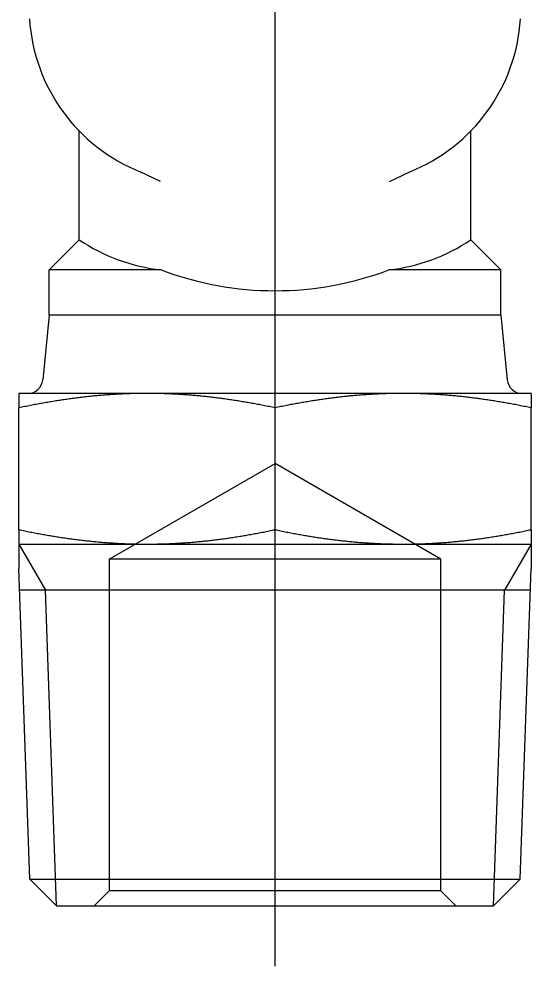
# Model space of a CAD drawing. Extents: x -9.8 to 63.4, y -19.1 to 47.2.
# Drawn here: x 43.7 to 60.7, y -2 to 29.43 of the extents above; entities that cross this region are included whole.
import ezdxf

# ---------------------------------------------------------------- set-up
doc = ezdxf.new("R2010")
doc.units = 0
doc.linetypes.add('CENTER', pattern=[50.8, 31.75, -6.35, 6.35, -6.35])
doc.linetypes.add('DASHED', pattern=[19.05, 12.7, -6.35])
doc.layers.get('0').update_dxf_attribs({"linetype": 'CONTINUOUS'})
doc.layers.add('CENTER', color=1, linetype='CENTER')

msp = doc.modelspace()

# ---------------------------------------------------------------- linework, layer by layer
at = {"color": 7, "linetype": 'CONTINUOUS'}
for p, q in [((45.697, 22.1), (45.697, 25.707)), ((58.697, 22.1), (58.697, 25.707)), ((48.394, 24.028), (47.72, 24.354)), ((55.999, 24.028), (56.673, 24.354)), ((45.697, 22.1), (44.697, 21.1)), ((58.697, 22.1), (59.697, 21.1)), ((48.416, 21.1), (44.697, 21.1)), ((44.697, 19.6), (44.697, 21.1)), ((59.697, 21.1), (55.977, 21.1)), ((59.697, 19.6), (59.697, 21.1)), ((44.697, 19.6), (44.49, 17.452)), ((59.697, 19.6), (44.697, 19.6)), ((59.697, 19.6), (59.903, 17.452)), ((47.947, 17), (43.697, 17)), ((43.697, 17), (43.697, 16.521)), ((56.447, 17), (47.947, 17)), ((60.697, 17), (56.447, 17)), ((60.697, 17), (60.697, 16.521)), ((43.697, 12.479), (43.697, 16.521)), ((52.197, 12.479), (52.197, 16.521)), ((60.697, 12.479), (60.697, 16.521)), ((43.697, 12.479), (43.697, 12)), ((60.697, 12.479), (60.697, 12)), ((43.697, 12), (47.947, 12)), ((43.697, 12), (43.697, 11.19)), ((47.947, 12), (56.447, 12)), ((56.447, 12), (60.697, 12)), ((60.697, 12), (60.697, 11.19)), ((44.056, 0.887), (43.697, 11.19)), ((60.337, 0.887), (60.697, 11.19)), ((60.672, 10.474), (43.722, 10.474)), ((44.056, 0.887), (60.337, 0.887)), ((44.056, 0.887), (44.943, 0)), ((60.337, 0.887), (59.45, 0)), ((44.943, 0), (59.45, 0))]:
    msp.add_line(p, q, dxfattribs=at)
at = {"color": 3, "linetype": 'DASHED'}
for p, q in [((46.697, 11.5), (52.197, 14.675)), ((57.697, 11.5), (52.197, 14.675)), ((57.697, 11.5), (46.697, 11.5)), ((46.697, 11.5), (46.697, 0.5)), ((57.697, 0.5), (57.697, 11.5)), ((46.697, 0.5), (46.197, 0)), ((57.697, 0.5), (46.697, 0.5)), ((58.197, 0), (57.697, 0.5))]:
    msp.add_line(p, q, dxfattribs=at)
at = {"color": 3, "linetype": 'CONTINUOUS'}
for p, q in [((43.697, 12), (44.578, 10.474)), ((60.697, 12), (59.816, 10.474)), ((44.943, 0), (44.578, 10.474)), ((59.45, 0), (59.816, 10.474))]:
    msp.add_line(p, q, dxfattribs=at)
at = {"color": 7}
for points in [[(47.947, 17, 0), (47.903, 17, 0), (47.859, 17, 0), (47.815, 17, 0), (47.771, 16.999, 0), (47.728, 16.999, 0), (47.684, 16.998, 0), (47.64, 16.997, 0), (47.597, 16.997, 0), (47.553, 16.996, 0), (47.51, 16.995, 0), (47.466, 16.993, 0), (47.423, 16.992, 0), (47.38, 16.991, 0), (47.336, 16.989, 0), (47.293, 16.988, 0), (47.249, 16.986, 0), (47.206, 16.984, 0), (47.163, 16.983, 0), (47.119, 16.98, 0), (47.076, 16.978, 0), (47.033, 16.976, 0), (46.989, 16.974, 0), (46.946, 16.972, 0), (46.903, 16.969, 0), (46.859, 16.966, 0), (46.816, 16.964, 0), (46.773, 16.961, 0), (46.73, 16.958, 0), (46.686, 16.955, 0), (46.643, 16.952, 0), (46.6, 16.949, 0), (46.556, 16.945, 0), (46.513, 16.942, 0), (46.469, 16.938, 0), (46.426, 16.935, 0), (46.383, 16.931, 0), (46.339, 16.927, 0), (46.295, 16.923, 0), (46.252, 16.919, 0), (46.208, 16.915, 0), (46.165, 16.911, 0), (46.121, 16.906, 0), (46.077, 16.902, 0), (46.034, 16.897, 0), (45.99, 16.893, 0), (45.946, 16.888, 0), (45.902, 16.883, 0), (45.858, 16.878, 0), (45.814, 16.873, 0), (45.77, 16.868, 0), (45.726, 16.862, 0), (45.682, 16.857, 0), (45.638, 16.851, 0), (45.593, 16.846, 0), (45.549, 16.84, 0), (45.505, 16.834, 0), (45.46, 16.828, 0), (45.416, 16.822, 0), (45.371, 16.816, 0), (45.326, 16.81, 0), (45.282, 16.803, 0), (45.237, 16.797, 0), (45.192, 16.791, 0), (45.147, 16.784, 0), (45.102, 16.777, 0), (45.056, 16.77, 0), (45.011, 16.763, 0), (44.966, 16.756, 0), (44.92, 16.749, 0), (44.875, 16.741, 0), (44.829, 16.734, 0), (44.783, 16.726, 0), (44.737, 16.719, 0), (44.691, 16.711, 0), (44.645, 16.703, 0), (44.599, 16.695, 0), (44.553, 16.687, 0), (44.506, 16.679, 0), (44.46, 16.671, 0), (44.413, 16.662, 0), (44.366, 16.654, 0), (44.319, 16.645, 0), (44.272, 16.636, 0), (44.225, 16.627, 0), (44.178, 16.618, 0), (44.13, 16.609, 0), (44.083, 16.6, 0), (44.035, 16.59, 0), (43.987, 16.581, 0), (43.939, 16.571, 0), (43.891, 16.561, 0), (43.842, 16.552, 0), (43.794, 16.542, 0), (43.745, 16.532, 0), (43.697, 16.521, 0)], [(52.197, 16.521, 0), (52.148, 16.532, 0), (52.099, 16.542, 0), (52.051, 16.552, 0), (52.002, 16.561, 0), (51.954, 16.571, 0), (51.906, 16.581, 0), (51.858, 16.59, 0), (51.81, 16.6, 0), (51.763, 16.609, 0), (51.715, 16.618, 0), (51.668, 16.627, 0), (51.621, 16.636, 0), (51.574, 16.645, 0), (51.527, 16.654, 0), (51.48, 16.662, 0), (51.433, 16.671, 0), (51.387, 16.679, 0), (51.34, 16.687, 0), (51.294, 16.695, 0), (51.248, 16.703, 0), (51.202, 16.711, 0), (51.156, 16.719, 0), (51.11, 16.726, 0), (51.064, 16.734, 0), (51.018, 16.741, 0), (50.973, 16.749, 0), (50.927, 16.756, 0), (50.882, 16.763, 0), (50.837, 16.77, 0), (50.791, 16.777, 0), (50.746, 16.784, 0), (50.701, 16.791, 0), (50.656, 16.797, 0), (50.611, 16.803, 0), (50.567, 16.81, 0), (50.522, 16.816, 0), (50.477, 16.822, 0), (50.433, 16.828, 0), (50.388, 16.834, 0), (50.344, 16.84, 0), (50.3, 16.846, 0), (50.255, 16.851, 0), (50.211, 16.857, 0), (50.167, 16.862, 0), (50.123, 16.868, 0), (50.079, 16.873, 0), (50.035, 16.878, 0), (49.991, 16.883, 0), (49.947, 16.888, 0), (49.903, 16.893, 0), (49.859, 16.897, 0), (49.816, 16.902, 0), (49.772, 16.906, 0), (49.728, 16.911, 0), (49.685, 16.915, 0), (49.641, 16.919, 0), (49.598, 16.923, 0), (49.554, 16.927, 0), (49.511, 16.931, 0), (49.467, 16.935, 0), (49.424, 16.938, 0), (49.38, 16.942, 0), (49.337, 16.945, 0), (49.294, 16.949, 0), (49.25, 16.952, 0), (49.207, 16.955, 0), (49.163, 16.958, 0), (49.12, 16.961, 0), (49.077, 16.964, 0), (49.033, 16.966, 0), (48.99, 16.969, 0), (48.947, 16.972, 0), (48.904, 16.974, 0), (48.86, 16.976, 0), (48.817, 16.978, 0), (48.774, 16.98, 0), (48.73, 16.983, 0), (48.687, 16.984, 0), (48.644, 16.986, 0), (48.6, 16.988, 0), (48.557, 16.989, 0), (48.514, 16.991, 0), (48.47, 16.992, 0), (48.427, 16.993, 0), (48.383, 16.995, 0), (48.34, 16.996, 0), (48.296, 16.997, 0), (48.253, 16.997, 0), (48.209, 16.998, 0), (48.165, 16.999, 0), (48.122, 16.999, 0), (48.078, 17, 0), (48.034, 17, 0), (47.99, 17, 0), (47.947, 17, 0)], [(56.447, 17, 0), (56.403, 17, 0), (56.359, 17, 0), (56.315, 17, 0), (56.271, 16.999, 0), (56.228, 16.999, 0), (56.184, 16.998, 0), (56.14, 16.997, 0), (56.097, 16.997, 0), (56.053, 16.996, 0), (56.01, 16.995, 0), (55.966, 16.993, 0), (55.923, 16.992, 0), (55.88, 16.991, 0), (55.836, 16.989, 0), (55.793, 16.988, 0), (55.749, 16.986, 0), (55.706, 16.984, 0), (55.663, 16.983, 0), (55.619, 16.98, 0), (55.576, 16.978, 0), (55.533, 16.976, 0), (55.489, 16.974, 0), (55.446, 16.972, 0), (55.403, 16.969, 0), (55.359, 16.966, 0), (55.316, 16.964, 0), (55.273, 16.961, 0), (55.23, 16.958, 0), (55.186, 16.955, 0), (55.143, 16.952, 0), (55.1, 16.949, 0), (55.056, 16.945, 0), (55.013, 16.942, 0), (54.969, 16.938, 0), (54.926, 16.935, 0), (54.883, 16.931, 0), (54.839, 16.927, 0), (54.795, 16.923, 0), (54.752, 16.919, 0), (54.708, 16.915, 0), (54.665, 16.911, 0), (54.621, 16.906, 0), (54.577, 16.902, 0), (54.534, 16.897, 0), (54.49, 16.893, 0), (54.446, 16.888, 0), (54.402, 16.883, 0), (54.358, 16.878, 0), (54.314, 16.873, 0), (54.27, 16.868, 0), (54.226, 16.862, 0), (54.182, 16.857, 0), (54.138, 16.851, 0), (54.093, 16.846, 0), (54.049, 16.84, 0), (54.005, 16.834, 0), (53.96, 16.828, 0), (53.916, 16.822, 0), (53.871, 16.816, 0), (53.826, 16.81, 0), (53.782, 16.803, 0), (53.737, 16.797, 0), (53.692, 16.791, 0), (53.647, 16.784, 0), (53.602, 16.777, 0), (53.556, 16.77, 0), (53.511, 16.763, 0), (53.466, 16.756, 0), (53.42, 16.749, 0), (53.375, 16.741, 0), (53.329, 16.734, 0), (53.283, 16.726, 0), (53.237, 16.719, 0), (53.191, 16.711, 0), (53.145, 16.703, 0), (53.099, 16.695, 0), (53.053, 16.687, 0), (53.006, 16.679, 0), (52.96, 16.671, 0), (52.913, 16.662, 0), (52.866, 16.654, 0), (52.819, 16.645, 0), (52.772, 16.636, 0), (52.725, 16.627, 0), (52.678, 16.618, 0), (52.63, 16.609, 0), (52.583, 16.6, 0), (52.535, 16.59, 0), (52.487, 16.581, 0), (52.439, 16.571, 0), (52.391, 16.561, 0), (52.342, 16.552, 0), (52.294, 16.542, 0), (52.245, 16.532, 0), (52.197, 16.521, 0)], [(60.697, 16.521, 0), (60.648, 16.532, 0), (60.599, 16.542, 0), (60.551, 16.552, 0), (60.502, 16.561, 0), (60.454, 16.571, 0), (60.406, 16.581, 0), (60.358, 16.59, 0), (60.31, 16.6, 0), (60.263, 16.609, 0), (60.215, 16.618, 0), (60.168, 16.627, 0), (60.121, 16.636, 0), (60.074, 16.645, 0), (60.027, 16.654, 0), (59.98, 16.662, 0), (59.933, 16.671, 0), (59.887, 16.679, 0), (59.84, 16.687, 0), (59.794, 16.695, 0), (59.748, 16.703, 0), (59.702, 16.711, 0), (59.656, 16.719, 0), (59.61, 16.726, 0), (59.564, 16.734, 0), (59.518, 16.741, 0), (59.473, 16.749, 0), (59.427, 16.756, 0), (59.382, 16.763, 0), (59.337, 16.77, 0), (59.291, 16.777, 0), (59.246, 16.784, 0), (59.201, 16.791, 0), (59.156, 16.797, 0), (59.111, 16.803, 0), (59.067, 16.81, 0), (59.022, 16.816, 0), (58.977, 16.822, 0), (58.933, 16.828, 0), (58.888, 16.834, 0), (58.844, 16.84, 0), (58.8, 16.846, 0), (58.755, 16.851, 0), (58.711, 16.857, 0), (58.667, 16.862, 0), (58.623, 16.868, 0), (58.579, 16.873, 0), (58.535, 16.878, 0), (58.491, 16.883, 0), (58.447, 16.888, 0), (58.403, 16.893, 0), (58.359, 16.897, 0), (58.316, 16.902, 0), (58.272, 16.906, 0), (58.228, 16.911, 0), (58.185, 16.915, 0), (58.141, 16.919, 0), (58.098, 16.923, 0), (58.054, 16.927, 0), (58.011, 16.931, 0), (57.967, 16.935, 0), (57.924, 16.938, 0), (57.88, 16.942, 0), (57.837, 16.945, 0), (57.794, 16.949, 0), (57.75, 16.952, 0), (57.707, 16.955, 0), (57.663, 16.958, 0), (57.62, 16.961, 0), (57.577, 16.964, 0), (57.533, 16.966, 0), (57.49, 16.969, 0), (57.447, 16.972, 0), (57.404, 16.974, 0), (57.36, 16.976, 0), (57.317, 16.978, 0), (57.274, 16.98, 0), (57.23, 16.983, 0), (57.187, 16.984, 0), (57.144, 16.986, 0), (57.1, 16.988, 0), (57.057, 16.989, 0), (57.014, 16.991, 0), (56.97, 16.992, 0), (56.927, 16.993, 0), (56.883, 16.995, 0), (56.84, 16.996, 0), (56.796, 16.997, 0), (56.753, 16.997, 0), (56.709, 16.998, 0), (56.665, 16.999, 0), (56.622, 16.999, 0), (56.578, 17, 0), (56.534, 17, 0), (56.49, 17, 0), (56.447, 17, 0)], [(43.697, 12.479, 0), (43.745, 12.469, 0), (43.793, 12.459, 0), (43.841, 12.449, 0), (43.889, 12.439, 0), (43.937, 12.429, 0), (43.985, 12.42, 0), (44.032, 12.41, 0), (44.08, 12.401, 0), (44.127, 12.392, 0), (44.174, 12.383, 0), (44.221, 12.374, 0), (44.268, 12.365, 0), (44.315, 12.356, 0), (44.362, 12.347, 0), (44.408, 12.339, 0), (44.455, 12.33, 0), (44.501, 12.322, 0), (44.547, 12.314, 0), (44.593, 12.306, 0), (44.639, 12.298, 0), (44.685, 12.29, 0), (44.731, 12.282, 0), (44.777, 12.275, 0), (44.822, 12.267, 0), (44.868, 12.26, 0), (44.913, 12.252, 0), (44.959, 12.245, 0), (45.004, 12.238, 0), (45.049, 12.231, 0), (45.094, 12.224, 0), (45.139, 12.217, 0), (45.184, 12.211, 0), (45.229, 12.204, 0), (45.274, 12.198, 0), (45.318, 12.191, 0), (45.363, 12.185, 0), (45.408, 12.179, 0), (45.452, 12.173, 0), (45.496, 12.167, 0), (45.541, 12.161, 0), (45.585, 12.155, 0), (45.629, 12.15, 0), (45.674, 12.144, 0), (45.718, 12.139, 0), (45.762, 12.133, 0), (45.806, 12.128, 0), (45.85, 12.123, 0), (45.894, 12.118, 0), (45.938, 12.113, 0), (45.981, 12.108, 0), (46.025, 12.104, 0), (46.069, 12.099, 0), (46.113, 12.095, 0), (46.157, 12.09, 0), (46.2, 12.086, 0), (46.244, 12.082, 0), (46.288, 12.078, 0), (46.331, 12.074, 0), (46.375, 12.07, 0), (46.418, 12.066, 0), (46.462, 12.062, 0), (46.505, 12.059, 0), (46.549, 12.055, 0), (46.592, 12.052, 0), (46.636, 12.049, 0), (46.679, 12.046, 0), (46.723, 12.043, 0), (46.766, 12.04, 0), (46.81, 12.037, 0), (46.853, 12.034, 0), (46.897, 12.031, 0), (46.94, 12.029, 0), (46.983, 12.026, 0), (47.027, 12.024, 0), (47.071, 12.022, 0), (47.114, 12.02, 0), (47.158, 12.018, 0), (47.201, 12.016, 0), (47.245, 12.014, 0), (47.288, 12.012, 0), (47.332, 12.011, 0), (47.376, 12.009, 0), (47.419, 12.008, 0), (47.463, 12.007, 0), (47.507, 12.005, 0), (47.55, 12.005, 0), (47.594, 12.004, 0), (47.638, 12.003, 0), (47.682, 12.002, 0), (47.726, 12.001, 0), (47.77, 12.001, 0), (47.814, 12.001, 0), (47.858, 12, 0), (47.902, 12, 0), (47.947, 12, 0)], [(47.947, 12, 0), (47.991, 12, 0), (48.035, 12, 0), (48.079, 12.001, 0), (48.123, 12.001, 0), (48.167, 12.001, 0), (48.211, 12.002, 0), (48.255, 12.003, 0), (48.299, 12.004, 0), (48.343, 12.005, 0), (48.386, 12.005, 0), (48.43, 12.007, 0), (48.474, 12.008, 0), (48.517, 12.009, 0), (48.561, 12.011, 0), (48.605, 12.012, 0), (48.648, 12.014, 0), (48.692, 12.016, 0), (48.736, 12.018, 0), (48.779, 12.02, 0), (48.822, 12.022, 0), (48.866, 12.024, 0), (48.91, 12.026, 0), (48.953, 12.029, 0), (48.996, 12.031, 0), (49.04, 12.034, 0), (49.083, 12.037, 0), (49.127, 12.04, 0), (49.17, 12.043, 0), (49.214, 12.046, 0), (49.257, 12.049, 0), (49.301, 12.052, 0), (49.344, 12.055, 0), (49.388, 12.059, 0), (49.431, 12.062, 0), (49.475, 12.066, 0), (49.518, 12.07, 0), (49.562, 12.074, 0), (49.605, 12.078, 0), (49.649, 12.082, 0), (49.693, 12.086, 0), (49.736, 12.09, 0), (49.78, 12.095, 0), (49.824, 12.099, 0), (49.868, 12.104, 0), (49.911, 12.108, 0), (49.955, 12.113, 0), (49.999, 12.118, 0), (50.043, 12.123, 0), (50.087, 12.128, 0), (50.131, 12.133, 0), (50.175, 12.139, 0), (50.219, 12.144, 0), (50.264, 12.15, 0), (50.308, 12.155, 0), (50.352, 12.161, 0), (50.397, 12.167, 0), (50.441, 12.173, 0), (50.486, 12.179, 0), (50.53, 12.185, 0), (50.575, 12.191, 0), (50.619, 12.198, 0), (50.664, 12.204, 0), (50.709, 12.211, 0), (50.754, 12.217, 0), (50.799, 12.224, 0), (50.844, 12.231, 0), (50.889, 12.238, 0), (50.934, 12.245, 0), (50.98, 12.252, 0), (51.025, 12.26, 0), (51.071, 12.267, 0), (51.116, 12.275, 0), (51.162, 12.282, 0), (51.208, 12.29, 0), (51.254, 12.298, 0), (51.3, 12.306, 0), (51.346, 12.314, 0), (51.392, 12.322, 0), (51.438, 12.33, 0), (51.485, 12.339, 0), (51.531, 12.347, 0), (51.578, 12.356, 0), (51.625, 12.365, 0), (51.672, 12.374, 0), (51.719, 12.383, 0), (51.766, 12.392, 0), (51.813, 12.401, 0), (51.861, 12.41, 0), (51.908, 12.42, 0), (51.956, 12.429, 0), (52.004, 12.439, 0), (52.052, 12.449, 0), (52.1, 12.459, 0), (52.148, 12.469, 0), (52.197, 12.479, 0)], [(52.197, 12.479, 0), (52.245, 12.469, 0), (52.293, 12.459, 0), (52.341, 12.449, 0), (52.389, 12.439, 0), (52.437, 12.429, 0), (52.485, 12.42, 0), (52.532, 12.41, 0), (52.58, 12.401, 0), (52.627, 12.392, 0), (52.674, 12.383, 0), (52.721, 12.374, 0), (52.768, 12.365, 0), (52.815, 12.356, 0), (52.862, 12.347, 0), (52.908, 12.339, 0), (52.955, 12.33, 0), (53.001, 12.322, 0), (53.047, 12.314, 0), (53.093, 12.306, 0), (53.139, 12.298, 0), (53.185, 12.29, 0), (53.231, 12.282, 0), (53.277, 12.275, 0), (53.322, 12.267, 0), (53.368, 12.26, 0), (53.413, 12.252, 0), (53.459, 12.245, 0), (53.504, 12.238, 0), (53.549, 12.231, 0), (53.594, 12.224, 0), (53.639, 12.217, 0), (53.684, 12.211, 0), (53.729, 12.204, 0), (53.774, 12.198, 0), (53.818, 12.191, 0), (53.863, 12.185, 0), (53.908, 12.179, 0), (53.952, 12.173, 0), (53.996, 12.167, 0), (54.041, 12.161, 0), (54.085, 12.155, 0), (54.129, 12.15, 0), (54.174, 12.144, 0), (54.218, 12.139, 0), (54.262, 12.133, 0), (54.306, 12.128, 0), (54.35, 12.123, 0), (54.394, 12.118, 0), (54.438, 12.113, 0), (54.481, 12.108, 0), (54.525, 12.104, 0), (54.569, 12.099, 0), (54.613, 12.095, 0), (54.657, 12.09, 0), (54.7, 12.086, 0), (54.744, 12.082, 0), (54.788, 12.078, 0), (54.831, 12.074, 0), (54.875, 12.07, 0), (54.918, 12.066, 0), (54.962, 12.062, 0), (55.005, 12.059, 0), (55.049, 12.055, 0), (55.092, 12.052, 0), (55.136, 12.049, 0), (55.179, 12.046, 0), (55.223, 12.043, 0), (55.266, 12.04, 0), (55.31, 12.037, 0), (55.353, 12.034, 0), (55.397, 12.031, 0), (55.44, 12.029, 0), (55.483, 12.026, 0), (55.527, 12.024, 0), (55.571, 12.022, 0), (55.614, 12.02, 0), (55.658, 12.018, 0), (55.701, 12.016, 0), (55.745, 12.014, 0), (55.788, 12.012, 0), (55.832, 12.011, 0), (55.876, 12.009, 0), (55.919, 12.008, 0), (55.963, 12.007, 0), (56.007, 12.005, 0), (56.05, 12.005, 0), (56.094, 12.004, 0), (56.138, 12.003, 0), (56.182, 12.002, 0), (56.226, 12.001, 0), (56.27, 12.001, 0), (56.314, 12.001, 0), (56.358, 12, 0), (56.402, 12, 0), (56.447, 12, 0)], [(56.447, 12, 0), (56.491, 12, 0), (56.535, 12, 0), (56.579, 12.001, 0), (56.623, 12.001, 0), (56.667, 12.001, 0), (56.711, 12.002, 0), (56.755, 12.003, 0), (56.799, 12.004, 0), (56.843, 12.005, 0), (56.886, 12.005, 0), (56.93, 12.007, 0), (56.974, 12.008, 0), (57.017, 12.009, 0), (57.061, 12.011, 0), (57.105, 12.012, 0), (57.148, 12.014, 0), (57.192, 12.016, 0), (57.236, 12.018, 0), (57.279, 12.02, 0), (57.322, 12.022, 0), (57.366, 12.024, 0), (57.41, 12.026, 0), (57.453, 12.029, 0), (57.496, 12.031, 0), (57.54, 12.034, 0), (57.583, 12.037, 0), (57.627, 12.04, 0), (57.67, 12.043, 0), (57.714, 12.046, 0), (57.757, 12.049, 0), (57.801, 12.052, 0), (57.844, 12.055, 0), (57.888, 12.059, 0), (57.931, 12.062, 0), (57.975, 12.066, 0), (58.018, 12.07, 0), (58.062, 12.074, 0), (58.105, 12.078, 0), (58.149, 12.082, 0), (58.193, 12.086, 0), (58.236, 12.09, 0), (58.28, 12.095, 0), (58.324, 12.099, 0), (58.368, 12.104, 0), (58.411, 12.108, 0), (58.455, 12.113, 0), (58.499, 12.118, 0), (58.543, 12.123, 0), (58.587, 12.128, 0), (58.631, 12.133, 0), (58.675, 12.139, 0), (58.719, 12.144, 0), (58.764, 12.15, 0), (58.808, 12.155, 0), (58.852, 12.161, 0), (58.897, 12.167, 0), (58.941, 12.173, 0), (58.986, 12.179, 0), (59.03, 12.185, 0), (59.075, 12.191, 0), (59.119, 12.198, 0), (59.164, 12.204, 0), (59.209, 12.211, 0), (59.254, 12.217, 0), (59.299, 12.224, 0), (59.344, 12.231, 0), (59.389, 12.238, 0), (59.434, 12.245, 0), (59.48, 12.252, 0), (59.525, 12.26, 0), (59.571, 12.267, 0), (59.616, 12.275, 0), (59.662, 12.282, 0), (59.708, 12.29, 0), (59.754, 12.298, 0), (59.8, 12.306, 0), (59.846, 12.314, 0), (59.892, 12.322, 0), (59.938, 12.33, 0), (59.985, 12.339, 0), (60.031, 12.347, 0), (60.078, 12.356, 0), (60.125, 12.365, 0), (60.172, 12.374, 0), (60.219, 12.383, 0), (60.266, 12.392, 0), (60.313, 12.401, 0), (60.361, 12.41, 0), (60.408, 12.42, 0), (60.456, 12.429, 0), (60.504, 12.439, 0), (60.552, 12.449, 0), (60.6, 12.459, 0), (60.648, 12.469, 0), (60.697, 12.479, 0)]]:
    msp.add_polyline3d(points, dxfattribs=at)
at = {"color": 7, "linetype": 'CONTINUOUS'}
for centre, radius, start, end in [((49.894, 29.795), 5.859, 183.6191, 248.2189), ((54.499, 29.795), 5.859, 291.7811, 356.3809), ((49.059, 27.045), 5.98, 235.7895, 263.826), ((55.334, 27.045), 5.98, 276.174, 304.2105), ((52.197, 31.077), 10.67, 249.2453, 290.7547), ((43.992, 17.5), 0.5, 270, 354.5077), ((60.401, 17.5), 0.5, 185.4923, 270)]:
    msp.add_arc(centre, radius, start, end, dxfattribs=at)
at = {"layer": 'CENTER', "color": 1, "linetype": 'CENTER'}
msp.add_line((52.197, -2), (52.197, 47.152), dxfattribs=at)

doc.saveas('drawing.dxf')
